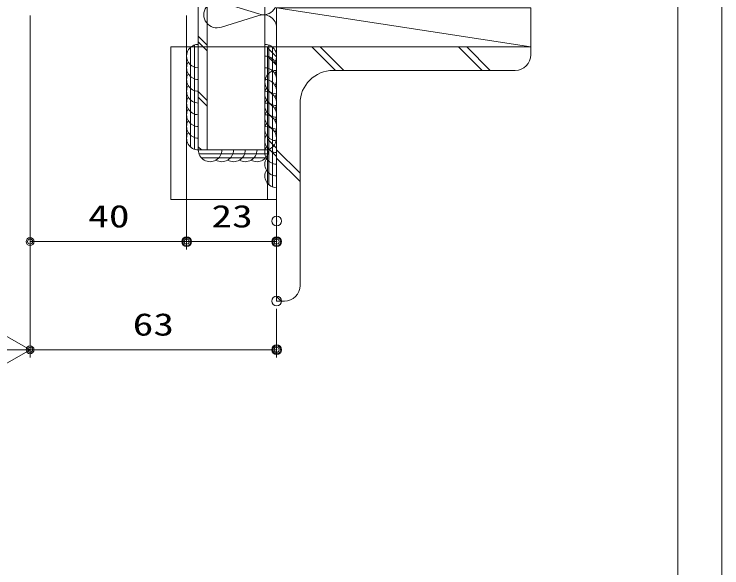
# Model space of a CAD drawing. Units: millimetres, scale not verified. Extents: x -585 to 584, y -818 to 818.
# Drawn here: x 403.6 to 584.5, y 219.8 to 361.4 of the extents above; entities that cross this region are included whole.
import ezdxf
from ezdxf.enums import TextEntityAlignment as Align

# ---------------------------------------------------------------- set-up
doc = ezdxf.new("R2010")
doc.units = ezdxf.units.MM
doc.header["$LTSCALE"] = 5
doc.header["$PDMODE"] = 32
doc.header["$PDSIZE"] = 2.5
doc.linetypes.add('DASHED2', pattern=[3, 2, -1])
for name, color, linetype, lineweight in [('0-0_Defpoints', 7, 'Continuous', 9), ('0-1_USERZ', 3, 'Continuous', 9), ('0-2_0', 4, 'Continuous', 9), ('0-3_YSS_ZEN', 6, 'Continuous', 9), ('0-A_SYMBOLS2', 3, 'Continuous', 9), ('1-2_YKK_PARTS1', 3, 'Continuous', 9)]:
    doc.layers.add(name, color=color, linetype=linetype, lineweight=lineweight)
doc.layers.add('1-3_YKK_SYMBOLS2', color=7, linetype='Continuous')
doc.styles.add('ＭＳ ゴシック', font='')
doc.styles.get('ＭＳ ゴシック').set_extended_font_data('MS Gothic')

# ---------------------------------------------------------------- blocks, each defined once
blk = doc.blocks.new('U102')
at = {"layer": '0-A_SYMBOLS2'}
for p, q in [((3.82, 10), (26.18, 10)), ((26.18, 10), (41.18, 10)), ((41.18, 10), (56.18, 10)), ((56.18, 10), (71.18, 10)), ((71.18, 10), (86.18, 10)), ((0.86, 5), (29.14, 5)), ((29.14, 5), (44.14, 5)), ((44.14, 5), (59.14, 5)), ((59.14, 5), (74.14, 5)), ((74.14, 5), (89.14, 5))]:
    blk.add_line(p, q, dxfattribs=at)
for centre, end in [((15, 0), 180.00151), ((30, 0), 120.00151), ((45, 0), 120.00151), ((60, 0), 120.00151), ((75, 0), 120.00151)]:
    blk.add_arc(centre, 15, 0.00151, end, dxfattribs=at)
blk = doc.blocks.new('U103')
at = {"layer": '0-A_SYMBOLS2'}
for p, q in [((3.82, 10), (26.18, 10)), ((26.18, 10), (41.18, 10)), ((41.18, 10), (56.18, 10)), ((56.18, 10), (71.18, 10)), ((71.18, 10), (86.18, 10)), ((86.18, 10), (101.18, 10)), ((101.18, 10), (116.18, 10)), ((116.18, 10), (131.18, 10)), ((131.18, 10), (146.18, 10)), ((0.86, 5), (29.14, 5)), ((29.14, 5), (44.14, 5)), ((44.14, 5), (59.14, 5)), ((59.14, 5), (74.14, 5)), ((74.14, 5), (89.14, 5)), ((89.14, 5), (104.14, 5)), ((104.14, 5), (119.14, 5)), ((119.14, 5), (134.14, 5)), ((134.14, 5), (149.14, 5))]:
    blk.add_line(p, q, dxfattribs=at)
for centre, end in [((15, 0), 180.00151), ((30, 0), 120.00151), ((45, 0), 120.00151), ((60, 0), 120.00151), ((75, 0), 120.00151), ((90, 0), 120.00151), ((105, 0), 120.00151), ((120, 0), 120.00151), ((135, 0), 120.00151)]:
    blk.add_arc(centre, 15, 0.00151, end, dxfattribs=at)
blk = doc.blocks.new('U130')
at = {"layer": '0-A_SYMBOLS2'}
for p, q in [((3.82, 10), (26.18, 10)), ((26.18, 10), (41.18, 10)), ((41.18, 10), (56.18, 10)), ((56.18, 10), (71.18, 10)), ((71.18, 10), (86.18, 10)), ((86.18, 10), (101.18, 10)), ((101.18, 10), (116.18, 10)), ((116.18, 10), (131.18, 10)), ((0.86, 5), (29.14, 5)), ((29.14, 5), (44.14, 5)), ((44.14, 5), (59.14, 5)), ((59.14, 5), (74.14, 5)), ((74.14, 5), (89.14, 5)), ((89.14, 5), (104.14, 5)), ((104.14, 5), (119.14, 5)), ((119.14, 5), (134.14, 5))]:
    blk.add_line(p, q, dxfattribs=at)
for centre, end in [((15, 0), 180.00151), ((30, 0), 120.00151), ((45, 0), 120.00151), ((60, 0), 120.00151), ((75, 0), 120.00151), ((90, 0), 120.00151), ((105, 0), 120.00151), ((120, 0), 120.00151)]:
    blk.add_arc(centre, 15, 0.00151, end, dxfattribs=at)
blk = doc.blocks.new('330071036-005')
at = {"layer": '0-1_USERZ'}
for p, q in [((1029.48, 1206.49), (1077.52, 1191.76)), ((1077.52, 1189.74), (1029.48, 1175.01)), ((1029.48, 1172.99), (1077.52, 1158.26)), ((1077.52, 1156.24), (1029.48, 1141.51)), ((1029.48, 1139.49), (1077.52, 1124.76)), ((1077.52, 1122.74), (1029.48, 1108.01)), ((1029.48, 1105.99), (1077.52, 1091.26)), ((1077.52, 1089.24), (1029.48, 1074.51)), ((1029.48, 1072.49), (1077.52, 1057.76)), ((1077.52, 1055.74), (1029.48, 1041.01))]:
    blk.add_line(p, q, dxfattribs=at)
for centre, start, end in [((1023.75, 1190.75), 70, 290), ((1083.25, 1207.5), 250, 0), ((1083.25, 1174), 250, 110), ((1023.75, 1157.25), 70, 290), ((1083.25, 1140.5), 250, 110), ((1023.75, 1123.75), 70, 290), ((1083.25, 1107), 250, 110), ((1023.75, 1090.25), 70, 290), ((1083.25, 1073.5), 250, 110), ((1023.75, 1056.75), 70, 290), ((1083.25, 1040), 0, 110)]:
    blk.add_arc(centre, 16.75, start, end, dxfattribs=at)
blk = doc.blocks.new('DOT1')
at = {"layer": '0-2_0', "color": 7}
blk.add_line((0, 0), (-5, 0), dxfattribs=at)
for radius in [2.5, 1.62]:
    blk.add_circle((0, 0), radius, dxfattribs=at)
blk = doc.blocks.new('ALW1')
at = {"layer": '0-2_0', "color": 7}
blk.add_line((0, 0), (-5, 0), dxfattribs=at)
blk.add_lwpolyline([(-1.732, -1), (0, 0), (-1.732, 1)], close=True, dxfattribs=at)

msp = doc.modelspace()

# ---------------------------------------------------------------- linework, layer by layer
at = {"layer": '0-0_Defpoints', "color": 1, "linetype": 'DASHED2'}
msp.add_lwpolyline([(584.467, -818.127), (-584.533, -818.127), (-584.533, 818.073), (584.467, 818.073)], close=True, dxfattribs=at)
at = {"layer": '0-0_Defpoints', "color": 1}
msp.add_lwpolyline([(-539.533, 763.073), (-539.533, -818.127), (584.467, -818.127), (584.467, 763.073)], close=True, dxfattribs=at)
at = {"layer": '0-0_Defpoints'}
for p in [(470.651, 308.451), (447.651, 303.209), (470.651, 303.209), (470.651, 287.996), (470.651, 275.542)]:
    msp.add_point(p, dxfattribs=at)
at = {"layer": '0-1_USERZ'}
for p, q in [((407.647, 360.996), (407.647, 301.209)), ((407.647, 360.996), (407.647, 273.542)), ((447.651, 360.996), (447.651, 301.209)), ((447.651, 360.996), (447.651, 301.209)), ((450.651, 355.76), (452.951, 353.46)), ((450.651, 354.26), (452.951, 351.96)), ((468.346, 352.757), (470.646, 350.457)), ((468.346, 350.634), (470.646, 348.334)), ((450.651, 341.618), (452.951, 339.318)), ((450.651, 340.118), (452.951, 337.818)), ((468.346, 329.422), (470.646, 327.122)), ((450.651, 327.476), (451.48, 326.646)), ((468.346, 327.299), (470.646, 324.999)), ((470.651, 306.451), (470.651, 301.209)), ((409.647, 303.209), (445.651, 303.209)), ((449.651, 303.209), (468.651, 303.209)), ((470.651, 285.996), (470.651, 273.542)), ((409.647, 275.542), (468.651, 275.542))]:
    msp.add_line(p, q, dxfattribs=at)
at = {"layer": '0-1_USERZ', "color": 4}
for p, q in [((485.685, 346.996), (479.685, 352.996)), ((487.808, 346.996), (481.808, 352.996)), ((523.162, 346.996), (517.162, 352.996)), ((525.285, 346.996), (519.285, 352.996)), ((531.651, 346.996), (485.151, 346.996)), ((531.651, 346.996), (485.151, 346.996)), ((476.651, 338.496), (476.651, 291.996)), ((476.651, 338.496), (476.651, 291.996)), ((476.651, 320.676), (470.651, 326.676)), ((476.651, 318.553), (470.651, 324.553)), ((471.855, 287.996), (470.651, 289.2))]:
    msp.add_line(p, q, dxfattribs=at)
at = {"layer": '0-1_USERZ', "color": 7}
msp.add_lwpolyline([(22.467, -27.527), (573.227, -27.527), (573.227, 747.261), (22.467, 747.261)], close=True, dxfattribs=at)
at = {"layer": '0-1_USERZ'}
for points in [[(452.951, 386.646), (450.651, 386.646), (450.651, 326.646), (452.951, 326.646)], [(452.951, 386.646), (450.651, 386.646), (450.651, 326.646), (452.951, 326.646)], [(467.651, 386.646), (450.651, 386.646), (450.651, 326.646), (467.651, 326.646)], [(470.646, 352.996), (468.346, 352.996), (468.346, 313.996), (470.646, 313.996)], [(470.646, 352.996), (468.346, 352.996), (468.346, 313.996), (470.646, 313.996)]]:
    msp.add_lwpolyline(points, close=True, dxfattribs=at)
at = {"layer": '0-1_USERZ', "color": 4}
msp.add_lwpolyline([(470.651, 352.996), (470.651, 362.996), (535.651, 362.996), (535.651, 352.996), (470.651, 362.996), (535.651, 352.996)], close=True, dxfattribs=at)
msp.add_lwpolyline([(472.651, 287.996), (470.651, 287.996), (470.651, 352.996), (535.651, 352.996), (535.651, 350.996)], dxfattribs=at)
msp.add_lwpolyline([(472.651, 287.996), (470.651, 287.996), (470.651, 352.996), (535.651, 352.996), (535.651, 350.996)], dxfattribs=at)
for centre, radius, start, end in [((531.651, 350.996), 4, 270, 0), ((531.651, 350.996), 4, 270, 0), ((485.151, 338.496), 8.5, 90, 180), ((485.151, 338.496), 8.5, 90, 180), ((472.651, 291.996), 4, 270, 0), ((472.651, 291.996), 4, 270, 0)]:
    msp.add_arc(centre, radius, start, end, dxfattribs=at)
at = {"layer": '0-3_YSS_ZEN'}
msp.add_line((407.647, 360.996), (407.647, 273.542), dxfattribs=at)
at = {"layer": '1-2_YKK_PARTS1'}
msp.add_line((468.346, 313.996), (468.346, 352.996), dxfattribs=at)
msp.add_lwpolyline([(443.646, 352.996), (443.646, 313.996), (470.646, 313.996), (470.646, 352.996)], close=True, dxfattribs=at)

# ---------------------------------------------------------------- block references
at = {"layer": '0-1_USERZ'}
for name, p, xscale, yscale in [('330071036-005', (250.651, 149.857), 0.2, 0.2), ('DOT1', (447.651, 303.209), 0.4, 0.4), ('DOT1', (470.651, 303.209), 0.4, 0.4), ('DOT1', (470.651, 275.542), 0.4, 0.4)]:
    msp.add_blockref(name, p, dxfattribs=dict(at, xscale=xscale, yscale=yscale))
at = {"layer": '0-1_USERZ', "xscale": 0.4, "yscale": 0.4, "rotation": 180}
for p in [(407.647, 303.209), (447.651, 303.209), (407.647, 275.542)]:
    msp.add_blockref('DOT1', p, dxfattribs=at)
at = {"layer": '0-3_YSS_ZEN', "xscale": 4, "yscale": 4}
msp.add_blockref('ALW1', (407.647, 275.542), dxfattribs=at)
at = {"layer": '1-3_YKK_SYMBOLS2', "xscale": -0.2, "yscale": 0.2}
for name, p, rotation in [('U130', (450.651, 353.646), 90), ('U130', (467.651, 326.646), 270), ('U103', (470.646, 346.996), 90), ('U102', (450.651, 326.646), 180)]:
    msp.add_blockref(name, p, dxfattribs=dict(at, rotation=rotation))

# ---------------------------------------------------------------- texts
at = {"layer": '0-1_USERZ', "style": 'ＭＳ ゴシック', "width": 1.35}
for s, p in [('40', (422.506, 305.099)), ('23', (454.008, 305.099)), ('63', (433.877, 277.432))]:
    msp.add_text(s, height=5.755, dxfattribs=at).set_placement(p, align=Align.BOTTOM_LEFT)

doc.saveas('drawing.dxf')
